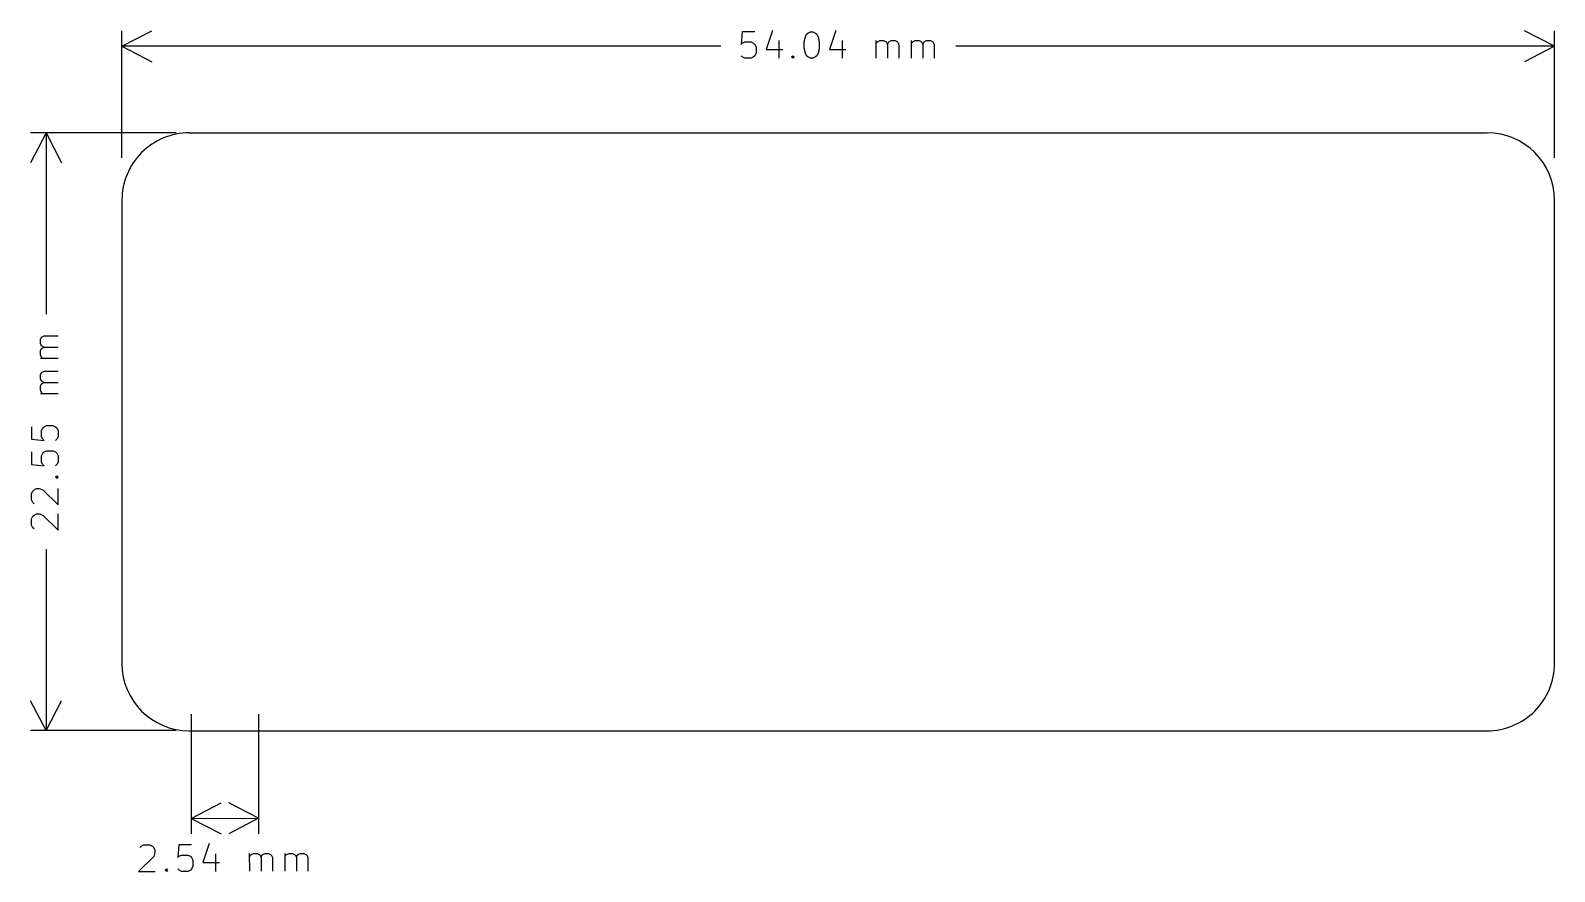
# Model space of a CAD drawing. Extents: x -3.4 to 54, y -5.3 to 26.4.
import ezdxf

# ---------------------------------------------------------------- set-up
doc = ezdxf.new("R2010")
doc.units = 0
doc.layers.add('BLACK', color=7, linetype='CONTINUOUS')

msp = doc.modelspace()

# ---------------------------------------------------------------- linework, layer by layer
at = {"layer": 'BLACK', "linetype": 'CONTINUOUS'}
for p, q in [((0, 21.629), (0, 26.4214)), ((0, 25.835), (1.1265, 26.4214)), ((23.4019, 26.3826), (23.3543, 25.9064)), ((23.3543, 25.9064), (23.4019, 25.954)), ((23.8781, 26.3826), (23.4019, 26.3826)), ((23.4019, 25.954), (23.4972, 26.0017)), ((23.4972, 26.0017), (23.7353, 26.0017)), ((23.7353, 26.0017), (23.8305, 25.954)), ((23.8305, 25.954), (23.8781, 25.9064)), ((23.8781, 25.9064), (23.9257, 25.8112)), ((24.5448, 26.4302), (24.3067, 25.716)), ((24.7829, 26.0493), (24.7829, 25.3826)), ((25.7353, 26.0017), (25.7829, 26.1921)), ((25.7353, 25.7636), (25.7353, 26.0017)), ((25.7829, 26.1921), (25.8305, 26.2874)), ((25.8305, 26.2874), (25.8781, 26.335)), ((25.8781, 26.335), (25.9734, 26.3826)), ((25.9734, 26.3826), (26.0686, 26.3826)), ((26.0686, 26.3826), (26.1638, 26.335)), ((26.1638, 26.335), (26.2115, 26.2874)), ((26.2115, 26.2874), (26.2591, 26.1921)), ((26.2591, 26.1921), (26.3067, 26.0017)), ((26.3067, 26.0017), (26.3067, 25.7636)), ((26.9257, 26.4302), (26.6877, 25.716)), ((27.1638, 26.0493), (27.1638, 25.3826)), ((28.4496, 25.3826), (28.4496, 26.0493)), ((28.4496, 25.954), (28.4972, 26.0017)), ((28.4972, 26.0017), (28.5924, 26.0493)), ((28.5924, 26.0493), (28.7353, 26.0493)), ((28.7353, 26.0493), (28.8305, 26.0017)), ((28.8305, 26.0017), (28.8781, 25.9064)), ((28.8781, 25.9064), (28.9257, 26.0017)), ((28.8781, 25.9064), (28.8781, 25.3826)), ((28.9257, 26.0017), (29.021, 26.0493)), ((29.021, 26.0493), (29.1638, 26.0493)), ((29.1638, 26.0493), (29.2591, 26.0017)), ((29.2591, 26.0017), (29.3067, 25.9064)), ((29.3067, 25.9064), (29.3067, 25.3826)), ((29.7829, 25.3826), (29.7829, 26.0493)), ((29.7829, 25.954), (29.8305, 26.0017)), ((29.8305, 26.0017), (29.9257, 26.0493)), ((29.9257, 26.0493), (30.0686, 26.0493)), ((30.0686, 26.0493), (30.1638, 26.0017)), ((30.1638, 26.0017), (30.2115, 25.9064)), ((30.2115, 25.9064), (30.2591, 26.0017)), ((30.2115, 25.9064), (30.2115, 25.3826)), ((30.2591, 26.0017), (30.3543, 26.0493)), ((30.3543, 26.0493), (30.4972, 26.0493)), ((30.4972, 26.0493), (30.5924, 26.0017)), ((30.5924, 26.0017), (30.64, 25.9064)), ((30.64, 25.9064), (30.64, 25.3826)), ((54.042, 25.835), (52.9155, 26.4214)), ((54.042, 21.629), (54.042, 26.4214)), ((22.5888, 25.835), (0, 25.835)), ((0, 25.835), (1.1265, 25.2486)), ((23.4019, 25.4302), (23.3543, 25.4779)), ((23.4972, 25.3826), (23.4019, 25.4302)), ((23.7353, 25.3826), (23.4972, 25.3826)), ((23.8305, 25.4302), (23.7353, 25.3826)), ((23.8781, 25.4779), (23.8305, 25.4302)), ((23.9257, 25.5731), (23.8781, 25.4779)), ((23.9257, 25.8112), (23.9257, 25.5731)), ((24.3067, 25.716), (24.9257, 25.716)), ((25.2591, 25.4302), (25.3067, 25.4779)), ((25.3067, 25.3826), (25.2591, 25.4302)), ((25.3067, 25.4779), (25.3543, 25.4302)), ((25.3067, 25.4779), (25.3067, 25.3826)), ((25.3543, 25.4302), (25.3067, 25.3826)), ((25.7829, 25.5731), (25.7353, 25.7636)), ((25.8305, 25.4779), (25.7829, 25.5731)), ((25.8781, 25.4302), (25.8305, 25.4779)), ((25.9734, 25.3826), (25.8781, 25.4302)), ((26.0686, 25.3826), (25.9734, 25.3826)), ((26.1638, 25.4302), (26.0686, 25.3826)), ((26.2115, 25.4779), (26.1638, 25.4302)), ((26.2591, 25.5731), (26.2115, 25.4779)), ((26.3067, 25.7636), (26.2591, 25.5731)), ((26.6877, 25.716), (27.3067, 25.716)), ((54.042, 25.835), (31.4531, 25.835)), ((54.042, 25.835), (52.9155, 25.2486)), ((2.04002, 22.57), (-3.44947, 22.57)), ((-2.86305, 22.57), (-3.44947, 21.4435)), ((-2.86305, 22.57), (-2.86305, 15.7271)), ((-2.86305, 22.57), (-2.27662, 21.4435)), ((2.54002, 22.569), (51.502, 22.569)), ((0, 20.029), (0, 2.55502)), ((54.042, 2.55502), (54.042, 20.029)), ((-3.07733, 14.7712), (-3.02971, 14.8664)), ((-3.07733, 14.6283), (-3.07733, 14.7712)), ((-3.02971, 14.5331), (-3.07733, 14.6283)), ((-3.07733, 14.3426), (-3.02971, 14.4379)), ((-3.02971, 14.8664), (-2.93447, 14.914)), ((-2.93447, 14.4855), (-3.02971, 14.5331)), ((-3.02971, 14.4379), (-2.93447, 14.4855)), ((-2.93447, 14.914), (-2.41067, 14.914)), ((-2.93447, 14.4855), (-2.41067, 14.4855)), ((-3.07733, 14.1998), (-3.07733, 14.3426)), ((-3.02971, 14.1045), (-3.07733, 14.1998)), ((-2.41067, 14.0569), (-3.07733, 14.0569)), ((-2.98209, 14.0569), (-3.02971, 14.1045)), ((-3.07733, 13.4379), (-3.02971, 13.5331)), ((-3.07733, 13.295), (-3.07733, 13.4379)), ((-3.02971, 13.1998), (-3.07733, 13.295)), ((-3.02971, 13.5331), (-2.93447, 13.5807)), ((-2.93447, 13.5807), (-2.41067, 13.5807)), ((-3.07733, 13.0093), (-3.02971, 13.1045)), ((-3.07733, 12.8664), (-3.07733, 13.0093)), ((-3.02971, 12.7712), (-3.07733, 12.8664)), ((-2.41067, 12.7236), (-3.07733, 12.7236)), ((-2.93447, 13.1521), (-3.02971, 13.1998)), ((-3.02971, 13.1045), (-2.93447, 13.1521)), ((-2.98209, 12.7236), (-3.02971, 12.7712)), ((-2.93447, 13.1521), (-2.41067, 13.1521)), ((-2.93447, 11.4855), (-2.83924, 11.5331)), ((-2.83924, 11.5331), (-2.60114, 11.5331)), ((-2.60114, 11.5331), (-2.5059, 11.4855)), ((-3.41067, 11.4855), (-3.41067, 11.0093)), ((-3.41067, 11.0093), (-2.93447, 10.9617)), ((-3.02971, 11.3426), (-2.98209, 11.4379)), ((-3.02971, 11.1045), (-3.02971, 11.3426)), ((-2.98209, 11.0093), (-3.02971, 11.1045)), ((-2.98209, 11.4379), (-2.93447, 11.4855)), ((-2.93447, 10.9617), (-2.98209, 11.0093)), ((-2.5059, 11.4855), (-2.45829, 11.4379)), ((-2.45829, 11.0093), (-2.5059, 10.9617)), ((-2.45829, 11.4379), (-2.41067, 11.3426)), ((-2.41067, 11.1045), (-2.45829, 11.0093)), ((-2.41067, 11.3426), (-2.41067, 11.1045)), ((-3.41067, 10.5331), (-3.41067, 10.0569)), ((-3.02971, 10.3902), (-2.98209, 10.4855)), ((-3.02971, 10.1521), (-3.02971, 10.3902)), ((-2.98209, 10.4855), (-2.93447, 10.5331)), ((-2.93447, 10.5331), (-2.83924, 10.5807)), ((-2.83924, 10.5807), (-2.60114, 10.5807)), ((-2.60114, 10.5807), (-2.5059, 10.5331)), ((-2.5059, 10.5331), (-2.45829, 10.4855)), ((-2.45829, 10.4855), (-2.41067, 10.3902)), ((-2.41067, 10.3902), (-2.41067, 10.1521)), ((-3.41067, 10.0569), (-2.93447, 10.0093)), ((-2.98209, 10.0569), (-3.02971, 10.1521)), ((-2.93447, 10.0093), (-2.98209, 10.0569)), ((-2.45829, 10.0569), (-2.5059, 10.0093)), ((-2.41067, 10.1521), (-2.45829, 10.0569)), ((-2.5059, 9.58071), (-2.45829, 9.62833)), ((-2.45829, 9.5331), (-2.5059, 9.58071)), ((-2.5059, 9.58071), (-2.41067, 9.58071)), ((-2.45829, 9.62833), (-2.41067, 9.58071)), ((-2.41067, 9.58071), (-2.45829, 9.5331)), ((-3.41067, 8.96167), (-3.36305, 9.05691)), ((-3.41067, 8.72357), (-3.41067, 8.96167)), ((-3.36305, 8.62833), (-3.41067, 8.72357)), ((-3.36305, 9.05691), (-3.31543, 9.10452)), ((-3.31543, 8.58071), (-3.36305, 8.62833)), ((-3.31543, 9.10452), (-3.22019, 9.15214)), ((-3.22019, 9.15214), (-3.12495, 9.15214)), ((-3.12495, 9.15214), (-2.98209, 9.10452)), ((-2.98209, 9.10452), (-2.41067, 8.5331)), ((-2.41067, 8.5331), (-2.41067, 9.15214)), ((-3.41067, 8.00929), (-3.36305, 8.10452)), ((-3.36305, 8.10452), (-3.31543, 8.15214)), ((-3.31543, 8.15214), (-3.22019, 8.19976)), ((-3.22019, 8.19976), (-3.12495, 8.19976)), ((-3.12495, 8.19976), (-2.98209, 8.15214)), ((-2.98209, 8.15214), (-2.41067, 7.58071)), ((-2.41067, 7.58071), (-2.41067, 8.19976)), ((-3.41067, 7.77119), (-3.41067, 8.00929)), ((-3.36305, 7.67595), (-3.41067, 7.77119)), ((-3.31543, 7.62833), (-3.36305, 7.67595)), ((-2.86305, 6.86286), (-2.86305, 0.02)), ((-2.86305, 0.02), (-3.44947, 1.1465)), ((-2.86305, 0.02), (-2.27662, 1.1465)), ((2.60793, 0.64002), (2.61679, -3.87654)), ((5.14793, 0.645), (5.15679, -3.87156)), ((2.04002, 0.02), (-3.44947, 0.02)), ((2.54002, 0.015), (51.502, 0.015)), ((2.61564, -3.29012), (3.74099, -2.70149)), ((5.15564, -3.28514), (4.02799, -2.70093)), ((2.61564, -3.29012), (5.15564, -3.28514)), ((2.61564, -3.29012), (5.15564, -3.28514)), ((2.61564, -3.29012), (3.74329, -3.87433)), ((5.15564, -3.28514), (4.03029, -3.87377)), ((0.6756, -4.38887), (0.72312, -4.34116)), ((0.72312, -4.34116), (0.81827, -4.29336)), ((0.81827, -4.29336), (1.05636, -4.29289)), ((1.05636, -4.29289), (1.15169, -4.34032)), ((1.15169, -4.34032), (1.19941, -4.38785)), ((1.19941, -4.38785), (1.24721, -4.48299)), ((1.2474, -4.57823), (1.20006, -4.72118)), ((1.24721, -4.48299), (1.2474, -4.57823)), ((2.1516, -4.29074), (2.10491, -4.76703)), ((2.62779, -4.28981), (2.1516, -4.29074)), ((3.29436, -4.24088), (3.05767, -4.95563)), ((1.20006, -4.72118), (0.62975, -5.29373)), ((2.10491, -4.76703), (2.15244, -4.71931)), ((2.15244, -4.71931), (2.24758, -4.67151)), ((2.24758, -4.67151), (2.48568, -4.67104)), ((2.48568, -4.67104), (2.58101, -4.71847)), ((2.58101, -4.71847), (2.62872, -4.766)), ((2.62872, -4.766), (2.67653, -4.86114)), ((2.67699, -5.09924), (2.62956, -5.19457)), ((2.67653, -4.86114), (2.67699, -5.09924)), ((3.05767, -4.95563), (3.67671, -4.95442)), ((3.5332, -4.62137), (3.53451, -5.28803)), ((4.82022, -5.28551), (4.81891, -4.61885)), ((4.8191, -4.71408), (4.86662, -4.66637)), ((4.86662, -4.66637), (4.96177, -4.61857)), ((4.96177, -4.61857), (5.10463, -4.61829)), ((5.10463, -4.61829), (5.19996, -4.66572)), ((5.19996, -4.66572), (5.24776, -4.76086)), ((5.24776, -4.76086), (5.29519, -4.66553)), ((5.24776, -4.76086), (5.24879, -5.28467)), ((5.29519, -4.66553), (5.39034, -4.61773)), ((5.39034, -4.61773), (5.5332, -4.61745)), ((5.5332, -4.61745), (5.62853, -4.66488)), ((5.62853, -4.66488), (5.67633, -4.76002)), ((5.67633, -4.76002), (5.67736, -5.28383)), ((6.15355, -5.2829), (6.15224, -4.61623)), ((6.15243, -4.71147), (6.19996, -4.66376)), ((6.19996, -4.66376), (6.2951, -4.61595)), ((6.2951, -4.61595), (6.43796, -4.61567)), ((6.43796, -4.61567), (6.53329, -4.6631)), ((6.53329, -4.6631), (6.58109, -4.75825)), ((6.58109, -4.75825), (6.62853, -4.66292)), ((6.58109, -4.75825), (6.58212, -5.28206)), ((6.62853, -4.66292), (6.72367, -4.61511)), ((6.72367, -4.61511), (6.86653, -4.61483)), ((6.86653, -4.61483), (6.96186, -4.66226)), ((6.96186, -4.66226), (7.00967, -4.75741)), ((7.00967, -4.75741), (7.01069, -5.28122)), ((0.62975, -5.29373), (1.2488, -5.29251)), ((1.62966, -5.24415), (1.67718, -5.19644)), ((1.67737, -5.29167), (1.62966, -5.24415)), ((1.67718, -5.19644), (1.72489, -5.24396)), ((1.67718, -5.19644), (1.67737, -5.29167)), ((1.72489, -5.24396), (1.67737, -5.29167)), ((2.15346, -5.24312), (2.10575, -5.1956)), ((2.2488, -5.29055), (2.15346, -5.24312)), ((2.48689, -5.29009), (2.2488, -5.29055)), ((2.58203, -5.24228), (2.48689, -5.29009)), ((2.62956, -5.19457), (2.58203, -5.24228))]:
    msp.add_line(p, q, dxfattribs=at)
at = {"layer": 'BLACK'}
for centre, radius, start, end in [((2.53955, 20.0295), 2.53955, -270.01, -179.988), ((51.502, 20.0289), 2.54007, 0.0012181, 90), ((2.54005, 2.5551), 2.5401, -179.998, -90.0008), ((51.502, 2.555), 2.54002, -90, 0.0004286)]:
    msp.add_arc(centre, radius, start, end, dxfattribs=at)

doc.saveas('drawing.dxf')
